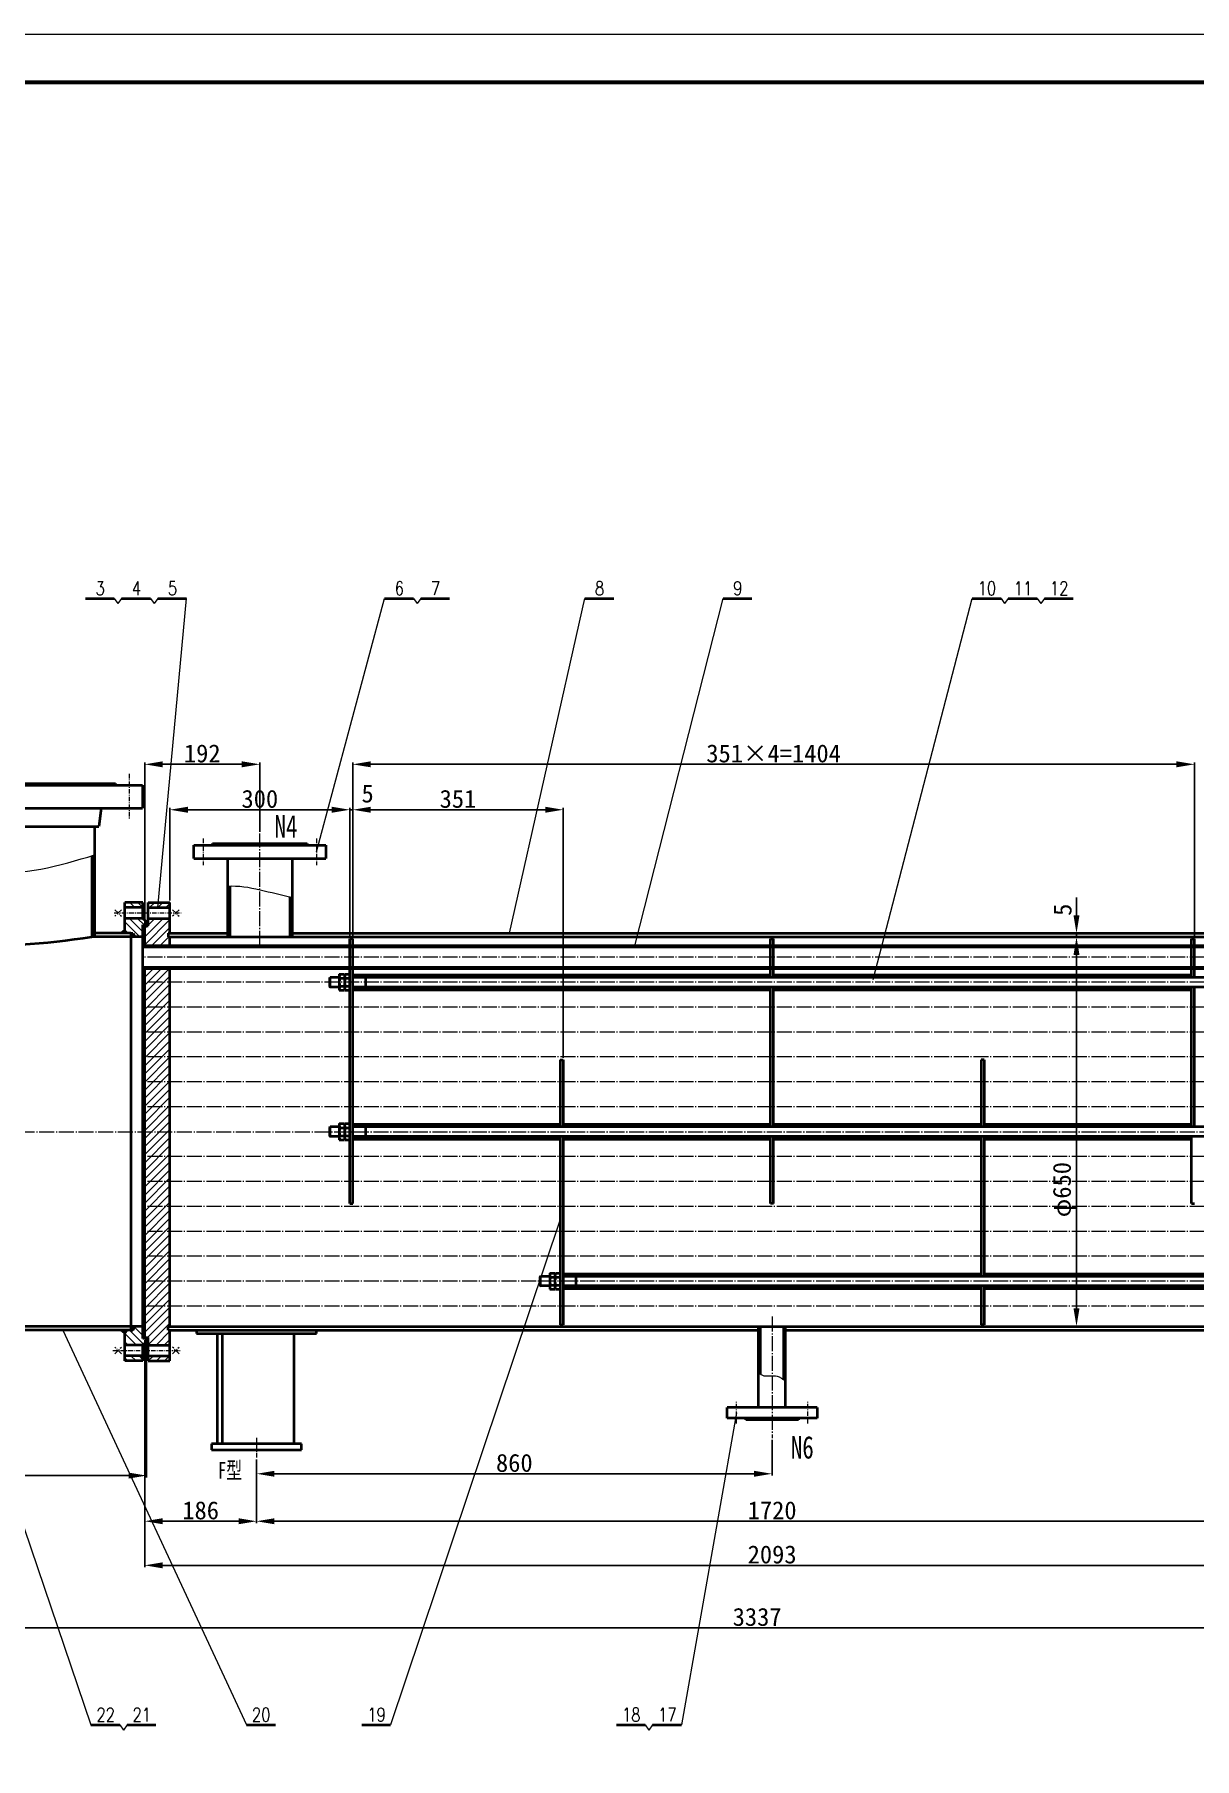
# Model space of a CAD drawing. Extents: x 588 to 8327, y -3799 to 953.
# Drawn here: x 2696 to 4631, y -1923 to 953 of the extents above; entities that cross this region are included whole.
import ezdxf
from ezdxf.enums import TextEntityAlignment as Align

# ---------------------------------------------------------------- set-up
doc = ezdxf.new("R2010")
doc.units = 0
doc.header["$LTSCALE"] = 10
doc.header["$PDMODE"] = 1
doc.linetypes.add('ZXX-L', pattern=[3.28, 2.5, -0.3, 0.18, -0.3])
doc.linetypes.add('ZXX-S', pattern=[1.27, 0.75, -0.2, 0.12, -0.2])
doc.layers.get('Defpoints').update_dxf_attribs({"linetype": 'CONTINUOUS'})
for name, color, linetype, lineweight in [('A 粗实线', 1, 'CONTINUOUS', 40), ('B 细实线', 7, 'CONTINUOUS', 18), ('C 文 字', 2, 'CONTINUOUS', 20), ('D 短中心线', 3, 'ZXX-S', 18), ('E 长中心线', 3, 'ZXX-L', 18), ('J 标注尺寸', 2, 'CONTINUOUS', 18)]:
    doc.layers.add(name, color=color, linetype=linetype, lineweight=lineweight)
doc.styles.add('HZTXT', font='SIMFANG.TTF', dxfattribs={"width": 0.75})
doc.styles.add('ROMANC', font='romanc', dxfattribs={"width": 0.7, "height": 6})
doc.styles.get("Standard").update_dxf_attribs({"font": 'SIMFANG.TTF'})
doc.styles.add('标题中文', font='SIMFANG.TTF', dxfattribs={"width": 0.7})
doc.dimstyles.new('通用标注4.0', dxfattribs={"dimtxt": 30, "dimasz": 30, "dimexe": 3, "dimexo": 3, "dimgap": 3, "dimtad": 1, "dimdec": 0, "dimzin": 0, "dimdsep": 46, "dimtxsty": 'Standard', "dimcen": 3, "dimadec": 0, "dimazin": 0, "dimtfac": 0.375, "dimtdec": 0, "dimtmove": 2, "dimatfit": 3, "dimfxl": 0, "dimtzin": 0, "dimarcsym": 0})

# ---------------------------------------------------------------- blocks, each defined once
blk = doc.blocks.new('*D91')
at = {"layer": 'Defpoints', "color": 0}
for p in [(4434.3, -552.4), (4450.4, -552.4), (4450.4, -1202.4)]:
    blk.add_point(p, dxfattribs=at)
at = {"layer": 'J 标注尺寸', "color": 0, "lineweight": -2}
for p, q in [((4447.4, -552.4), (4431.3, -552.4)), ((4434.3, -1172.4), (4434.3, -582.4)), ((4447.4, -1202.4), (4431.3, -1202.4))]:
    blk.add_line(p, q, dxfattribs=at)
at = {"layer": 'J 标注尺寸', "color": 0}
for points in [[(4429.3, -582.4), (4439.3, -582.4), (4434.3, -552.4)], [(4429.3, -1172.4), (4439.3, -1172.4), (4434.3, -1202.4)]]:
    blk.add_solid(points, dxfattribs=at)
at = {"layer": 'J 标注尺寸', "color": 0, "insert": (4414, -974.1), "char_height": 30, "attachment_point": 5, "rotation": 90}
blk.add_mtext('φ650', dxfattribs=at)
blk = doc.blocks.new('*D92')
at = {"layer": 'Defpoints', "color": 0}
for p in [(4434.3, -546.4), (4451.1, -546.4), (4451.1, -552.4)]:
    blk.add_point(p, dxfattribs=at)
at = {"layer": 'J 标注尺寸', "color": 0, "lineweight": -2}
for p, q in [((4434.3, -516.4), (4434.3, -486.4)), ((4448.1, -546.4), (4431.3, -546.4)), ((4434.3, -552.4), (4434.3, -546.4)), ((4448.1, -552.4), (4431.3, -552.4)), ((4434.3, -582.4), (4434.3, -612.4))]:
    blk.add_line(p, q, dxfattribs=at)
at = {"layer": 'J 标注尺寸', "color": 0}
for points in [[(4429.3, -516.4), (4439.3, -516.4), (4434.3, -546.4)], [(4429.3, -582.4), (4439.3, -582.4), (4434.3, -552.4)]]:
    blk.add_solid(points, dxfattribs=at)
at = {"layer": 'J 标注尺寸', "color": 0, "insert": (4411.2, -507.1), "char_height": 30, "attachment_point": 5, "rotation": 90}
blk.add_mtext('5', dxfattribs=at)
blk = doc.blocks.new('*D93')
at = {"layer": 'Defpoints', "color": 0}
for p in [(2880.1, -1222.4), (3066.6, -1421.6), (3066.6, -1527.4)]:
    blk.add_point(p, dxfattribs=at)
at = {"layer": 'J 标注尺寸', "color": 0, "lineweight": -2}
for p, q in [((2880.1, -1225.4), (2880.1, -1530.4)), ((3066.6, -1424.6), (3066.6, -1530.4)), ((2910.1, -1527.4), (3036.6, -1527.4))]:
    blk.add_line(p, q, dxfattribs=at)
at = {"layer": 'J 标注尺寸', "color": 0}
for points in [[(2910.1, -1522.4), (2910.1, -1532.4), (2880.1, -1527.4)], [(3036.6, -1522.4), (3036.6, -1532.4), (3066.6, -1527.4)]]:
    blk.add_solid(points, dxfattribs=at)
at = {"layer": 'J 标注尺寸', "color": 0, "insert": (2973.4, -1509.4), "char_height": 30, "attachment_point": 5}
blk.add_mtext('186', dxfattribs=at)
blk = doc.blocks.new('*D94')
at = {"layer": 'Defpoints', "color": 0}
for p in [(3066.6, -1421.6), (4786.6, -1421.6), (4786.6, -1527.4)]:
    blk.add_point(p, dxfattribs=at)
at = {"layer": 'J 标注尺寸', "color": 0, "lineweight": -2}
for p, q in [((3066.6, -1424.6), (3066.6, -1530.4)), ((4786.6, -1424.6), (4786.6, -1530.4)), ((3096.6, -1527.4), (4756.6, -1527.4))]:
    blk.add_line(p, q, dxfattribs=at)
at = {"layer": 'J 标注尺寸', "color": 0}
for points in [[(3096.6, -1522.4), (3096.6, -1532.4), (3066.6, -1527.4)], [(4756.6, -1522.4), (4756.6, -1532.4), (4786.6, -1527.4)]]:
    blk.add_solid(points, dxfattribs=at)
at = {"layer": 'J 标注尺寸', "color": 0, "insert": (3926.6, -1509.4), "char_height": 30, "attachment_point": 5}
blk.add_mtext('1720', dxfattribs=at)
blk = doc.blocks.new('*D95')
at = {"layer": 'Defpoints', "color": 0}
for p in [(3926.6, -1388.8), (3066.6, -1421.6), (3926.6, -1448.2)]:
    blk.add_point(p, dxfattribs=at)
at = {"layer": 'J 标注尺寸', "color": 0, "lineweight": -2}
for p, q in [((3926.6, -1391.8), (3926.6, -1451.2)), ((3066.6, -1424.6), (3066.6, -1451.2)), ((3096.6, -1448.2), (3896.6, -1448.2))]:
    blk.add_line(p, q, dxfattribs=at)
at = {"layer": 'J 标注尺寸', "color": 0}
for points in [[(3096.6, -1443.2), (3096.6, -1453.2), (3066.6, -1448.2)], [(3896.6, -1443.2), (3896.6, -1453.2), (3926.6, -1448.2)]]:
    blk.add_solid(points, dxfattribs=at)
at = {"layer": 'J 标注尺寸', "color": 0, "insert": (3496.6, -1430.2), "char_height": 30, "attachment_point": 5}
blk.add_mtext('860', dxfattribs=at)
blk = doc.blocks.new('*D96')
at = {"layer": 'Defpoints', "color": 0}
for p in [(2880.1, -1222.4), (4973.1, -1222.4), (4973.1, -1601)]:
    blk.add_point(p, dxfattribs=at)
at = {"layer": 'J 标注尺寸', "color": 0, "lineweight": -2}
for p, q in [((2880.1, -1225.4), (2880.1, -1604)), ((4973.1, -1225.4), (4973.1, -1604)), ((2910.1, -1601), (4943.1, -1601))]:
    blk.add_line(p, q, dxfattribs=at)
at = {"layer": 'J 标注尺寸', "color": 0}
for points in [[(2910.1, -1596), (2910.1, -1606), (2880.1, -1601)], [(4943.1, -1596), (4943.1, -1606), (4973.1, -1601)]]:
    blk.add_solid(points, dxfattribs=at)
at = {"layer": 'J 标注尺寸', "color": 0, "insert": (3926.6, -1583), "char_height": 30, "attachment_point": 5}
blk.add_mtext('2093', dxfattribs=at)
blk = doc.blocks.new('*D98')
at = {"layer": 'Defpoints', "color": 0}
for p in [(3072.1, -264.4), (3072.1, -380), (2880.1, -532.4)]:
    blk.add_point(p, dxfattribs=at)
at = {"layer": 'J 标注尺寸', "color": 0, "lineweight": -2}
for p, q in [((2880.1, -529.4), (2880.1, -261.4)), ((2910.1, -264.4), (3042.1, -264.4)), ((3072.1, -377), (3072.1, -261.4))]:
    blk.add_line(p, q, dxfattribs=at)
at = {"layer": 'J 标注尺寸', "color": 0}
for points in [[(2910.1, -259.4), (2910.1, -269.4), (2880.1, -264.4)], [(3042.1, -259.4), (3042.1, -269.4), (3072.1, -264.4)]]:
    blk.add_solid(points, dxfattribs=at)
at = {"layer": 'J 标注尺寸', "color": 0, "insert": (2976.1, -246.4), "char_height": 30, "attachment_point": 5}
blk.add_mtext('192', dxfattribs=at)
blk = doc.blocks.new('*D99')
at = {"layer": 'Defpoints', "color": 0}
for p in [(3222.1, -340.2), (2922.1, -494.9), (3222.1, -555.4)]:
    blk.add_point(p, dxfattribs=at)
at = {"layer": 'J 标注尺寸', "color": 0, "lineweight": -2}
for p, q in [((2922.1, -491.9), (2922.1, -337.2)), ((2952.1, -340.2), (3192.1, -340.2)), ((3222.1, -552.4), (3222.1, -337.2))]:
    blk.add_line(p, q, dxfattribs=at)
at = {"layer": 'J 标注尺寸', "color": 0}
for points in [[(2952.1, -335.2), (2952.1, -345.2), (2922.1, -340.2)], [(3192.1, -335.2), (3192.1, -345.2), (3222.1, -340.2)]]:
    blk.add_solid(points, dxfattribs=at)
at = {"layer": 'J 标注尺寸', "color": 0, "insert": (3072.1, -322.2), "char_height": 30, "attachment_point": 5}
blk.add_mtext('300', dxfattribs=at)
blk = doc.blocks.new('*D100')
at = {"layer": 'Defpoints', "color": 0}
for p in [(3227.1, -340.2), (3222.1, -555.4), (3227.1, -555.4)]:
    blk.add_point(p, dxfattribs=at)
at = {"layer": 'J 标注尺寸', "color": 0, "lineweight": -2}
for p, q in [((3192.1, -340.2), (3162.1, -340.2)), ((3222.1, -552.4), (3222.1, -337.2)), ((3222.1, -340.2), (3227.1, -340.2)), ((3227.1, -552.4), (3227.1, -337.2)), ((3257.1, -340.2), (3287.1, -340.2))]:
    blk.add_line(p, q, dxfattribs=at)
at = {"layer": 'J 标注尺寸', "color": 0}
for points in [[(3192.1, -335.2), (3192.1, -345.2), (3222.1, -340.2)], [(3257.1, -335.2), (3257.1, -345.2), (3227.1, -340.2)]]:
    blk.add_solid(points, dxfattribs=at)
at = {"layer": 'J 标注尺寸', "color": 0, "insert": (3251.9, -313.3), "char_height": 30, "attachment_point": 5}
blk.add_mtext('5', dxfattribs=at)
blk = doc.blocks.new('*D101')
at = {"layer": 'Defpoints', "color": 0}
for p in [(3578.1, -340.2), (3227.1, -555.4), (3578.1, -757.4)]:
    blk.add_point(p, dxfattribs=at)
at = {"layer": 'J 标注尺寸', "color": 0, "lineweight": -2}
for p, q in [((3227.1, -552.4), (3227.1, -337.2)), ((3257.1, -340.2), (3548.1, -340.2)), ((3578.1, -754.4), (3578.1, -337.2))]:
    blk.add_line(p, q, dxfattribs=at)
at = {"layer": 'J 标注尺寸', "color": 0}
for points in [[(3257.1, -335.2), (3257.1, -345.2), (3227.1, -340.2)], [(3548.1, -335.2), (3548.1, -345.2), (3578.1, -340.2)]]:
    blk.add_solid(points, dxfattribs=at)
at = {"layer": 'J 标注尺寸', "color": 0, "insert": (3402.6, -322.2), "char_height": 30, "attachment_point": 5}
blk.add_mtext('351', dxfattribs=at)
blk = doc.blocks.new('*D102')
at = {"layer": 'Defpoints', "color": 0}
for p in [(4631.1, -264.4), (3227.1, -555.4), (4631.1, -555.4)]:
    blk.add_point(p, dxfattribs=at)
at = {"layer": 'J 标注尺寸', "color": 0, "lineweight": -2}
for p, q in [((3227.1, -552.4), (3227.1, -261.4)), ((3257.1, -264.4), (4601.1, -264.4)), ((4631.1, -552.4), (4631.1, -261.4))]:
    blk.add_line(p, q, dxfattribs=at)
at = {"layer": 'J 标注尺寸', "color": 0}
for points in [[(3257.1, -259.4), (3257.1, -269.4), (3227.1, -264.4)], [(4601.1, -259.4), (4601.1, -269.4), (4631.1, -264.4)]]:
    blk.add_solid(points, dxfattribs=at)
at = {"layer": 'J 标注尺寸', "color": 0, "insert": (3929.1, -246.4), "char_height": 30, "attachment_point": 5}
blk.add_mtext('351×4=1404', dxfattribs=at)
blk = doc.blocks.new('*D104')
at = {"layer": 'Defpoints', "color": 0}
for p in [(2233.1, -1227.4), (2883.1, -1227.4), (2233.1, -1451.2)]:
    blk.add_point(p, dxfattribs=at)
at = {"layer": 'J 标注尺寸', "color": 0, "lineweight": -2}
for p, q in [((2233.1, -1230.4), (2233.1, -1454.2)), ((2883.1, -1230.4), (2883.1, -1454.2)), ((2853.1, -1451.2), (2263.1, -1451.2))]:
    blk.add_line(p, q, dxfattribs=at)
at = {"layer": 'J 标注尺寸', "color": 0}
for points in [[(2263.1, -1446.2), (2263.1, -1456.2), (2233.1, -1451.2)], [(2853.1, -1446.2), (2853.1, -1456.2), (2883.1, -1451.2)]]:
    blk.add_solid(points, dxfattribs=at)
at = {"layer": 'J 标注尺寸', "color": 0, "insert": (2558.1, -1433.2), "char_height": 30, "attachment_point": 5}
blk.add_mtext('650', dxfattribs=at)
blk = doc.blocks.new('*D105')
at = {"layer": 'Defpoints', "color": 0}
for p in [(2233.1, -1227.4), (5570.1, -1227.4), (5570.1, -1705.2)]:
    blk.add_point(p, dxfattribs=at)
at = {"layer": 'J 标注尺寸', "color": 0, "lineweight": -2}
for p, q in [((2233.1, -1230.4), (2233.1, -1708.2)), ((5570.1, -1230.4), (5570.1, -1708.2)), ((2263.1, -1705.2), (5540.1, -1705.2))]:
    blk.add_line(p, q, dxfattribs=at)
at = {"layer": 'J 标注尺寸', "color": 0}
for points in [[(2263.1, -1700.2), (2263.1, -1710.2), (2233.1, -1705.2)], [(5540.1, -1700.2), (5540.1, -1710.2), (5570.1, -1705.2)]]:
    blk.add_solid(points, dxfattribs=at)
at = {"layer": 'J 标注尺寸', "color": 0, "insert": (3901.6, -1687.2), "char_height": 30, "attachment_point": 5}
blk.add_mtext('3337', dxfattribs=at)

msp = doc.modelspace()

# ---------------------------------------------------------------- hatches: boundary and pattern name
at = {"layer": 'A 粗实线'}
h = msp.add_hatch(color=256, dxfattribs=at)
h.paths.add_polyline_path([(2847.1, -541.2), (2841.1, -546.4), (2847.1, -546.4)])
h.paths.add_polyline_path([(2847.1, -541.2), (2847.1, -546.4), (2850.1, -546.4)])
for points in [[(2860.1, -546.4), (2857.1, -546.4), (2857.1, -552.4), (2863.6, -552.4)], [(2860.1, -1208.4), (2857.1, -1208.4), (2857.1, -1202.4), (2863.6, -1202.4)]]:
    msp.add_hatch(color=256, dxfattribs=at).paths.add_polyline_path(points)
h = msp.add_hatch(color=256, dxfattribs=at)
h.paths.add_polyline_path([(2847.1, -1213.6), (2841.1, -1208.4), (2847.1, -1208.4)])
h.paths.add_polyline_path([(2847.1, -1213.6), (2847.1, -1208.4), (2850.1, -1208.4)])
at = {"layer": 'B 细实线'}
h = msp.add_hatch(dxfattribs=at)
h.set_pattern_fill('ANSI31', color=256, scale=3, angle=90, style=0)
h.set_pattern_definition([(135, (0, 151.002), (-6.735192, -6.735192), [])])
h.paths.add_polyline_path([(2877.1, -494.9), (2847.1, -494.9), (2847.1, -503.4), (2877.1, -503.4)])
h.paths.add_polyline_path([(2883.1, -527.4), (2877.1, -521.4), (2847.1, -521.4), (2847.1, -541.2), (2850.1, -546.4), (2857.1, -546.4), (2860.1, -546.4), (2863.6, -552.4), (2877.1, -552.4), (2877.1, -532.4), (2883.1, -532.4)])
h.paths.add_polyline_path([(2883.1, -1222.4), (2877.1, -1222.4), (2877.1, -1202.4), (2863.6, -1202.4), (2860.1, -1208.4), (2857.1, -1208.4), (2850.1, -1208.4), (2847.1, -1213.6), (2847.1, -1233.4), (2877.1, -1233.4), (2883.1, -1227.4)])
h.paths.add_polyline_path([(2877.1, -1251.4), (2847.1, -1251.4), (2847.1, -1259.9), (2877.1, -1259.9)])
h = msp.add_hatch(dxfattribs=at)
h.set_pattern_fill('ANSI31', color=256, scale=3, style=0)
h.set_pattern_definition([(45, (0, 151.002), (-6.735192, 6.735192), [])])
h.paths.add_polyline_path([(2922.1, -494.9), (2886.1, -494.9), (2886.1, -503.4), (2922.1, -503.4)])
h.paths.add_polyline_path([(2922.1, -521.4), (2886.1, -521.4), (2886.1, -533.9), (2880.1, -533.9), (2880.1, -567.4), (2922.1, -567.4), (2922.1, -552.4), (2919.1, -552.4), (2919.1, -546.4), (2922.1, -546.4)])
h.paths.add_polyline_path([(2922.1, -605.4), (2880.1, -605.4), (2880.1, -628), (2922.1, -628)])
h.paths.add_polyline_path([(2922.1, -628), (2880.1, -628), (2880.1, -669.5), (2922.1, -669.5)])
h.paths.add_polyline_path([(2922.1, -669.5), (2880.1, -669.5), (2880.1, -711.1), (2922.1, -711.1)])
h.paths.add_polyline_path([(2922.1, -711.1), (2880.1, -711.1), (2880.1, -752.7), (2922.1, -752.7)])
h.paths.add_polyline_path([(2922.1, -752.7), (2880.1, -752.7), (2880.1, -794.3), (2922.1, -794.3)])
h.paths.add_polyline_path([(2922.1, -794.3), (2880.1, -794.3), (2880.1, -835.8), (2922.1, -835.8)])
h.paths.add_polyline_path([(2922.1, -835.8), (2880.1, -835.8), (2880.1, -877.4), (2922.1, -877.4)])
h.paths.add_polyline_path([(2922.1, -877.4), (2880.1, -877.4), (2880.1, -919), (2922.1, -919)])
h.paths.add_polyline_path([(2922.1, -919), (2880.1, -919), (2880.1, -960.5), (2922.1, -960.5)])
h.paths.add_polyline_path([(2922.1, -960.5), (2880.1, -960.5), (2880.1, -1002.1), (2922.1, -1002.1)])
h.paths.add_polyline_path([(2922.1, -1002.1), (2880.1, -1002.1), (2880.1, -1043.7), (2922.1, -1043.7)])
h.paths.add_polyline_path([(2922.1, -1043.7), (2880.1, -1043.7), (2880.1, -1085.2), (2922.1, -1085.2)])
h.paths.add_polyline_path([(2922.1, -1085.2), (2880.1, -1085.2), (2880.1, -1126.8), (2922.1, -1126.8)])
h.paths.add_polyline_path([(2922.1, -1126.8), (2880.1, -1126.8), (2880.1, -1168.4), (2922.1, -1168.4)])
h.paths.add_polyline_path([(2922.1, -1168.4), (2880.1, -1168.4), (2880.1, -1220.9), (2886.1, -1220.9), (2886.1, -1233.4), (2922.1, -1233.4), (2922.1, -1208.4), (2919.1, -1208.4), (2919.1, -1202.4), (2922.1, -1202.4)])
h.paths.add_polyline_path([(2922.1, -1251.4), (2886.1, -1251.4), (2886.1, -1259.9), (2922.1, -1259.9)])
h = msp.add_hatch(dxfattribs=at)
h.set_pattern_fill('ANSI37', color=256, scale=0.5, style=0)
h.set_pattern_definition([(315, (-7712.2128, 10.1368), (-1.12253202, -1.12253202), []), (225, (-7712.2128, 10.1368), (-1.12253202, 1.12253202), [])])
h.paths.add_polyline_path([(2880.1, -552.4), (2877.1, -552.4), (2877.1, -532.4), (2880.1, -532.4)])
h = msp.add_hatch(color=256, dxfattribs=at)
h.paths.add_polyline_path([(3924.1, -615.5), (3227.1, -615.5), (3227.1, -617.5), (3924.1, -617.5)])
h.paths.add_polyline_path([(3924.1, -638.5), (3227.1, -638.5), (3227.1, -640.5), (3924.1, -640.5)])
h = msp.add_hatch(color=256, dxfattribs=at)
h.paths.add_polyline_path([(4626.1, -615.5), (3929.1, -615.5), (3929.1, -617.5), (4626.1, -617.5)])
h.paths.add_polyline_path([(4626.1, -638.5), (3929.1, -638.5), (3929.1, -640.5), (4626.1, -640.5)])
h = msp.add_hatch(color=256, dxfattribs=at)
h.paths.add_polyline_path([(3573.1, -864.9), (3227.1, -864.9), (3227.1, -866.9), (3573.1, -866.9)])
h.paths.add_polyline_path([(3573.1, -887.9), (3227.1, -887.9), (3227.1, -889.9), (3573.1, -889.9)])
h = msp.add_hatch(color=256, dxfattribs=at)
h.paths.add_polyline_path([(3924.1, -864.9), (3578.1, -864.9), (3578.1, -866.9), (3924.1, -866.9)])
h.paths.add_polyline_path([(3924.1, -887.9), (3578.1, -887.9), (3578.1, -889.9), (3924.1, -889.9)])
h = msp.add_hatch(color=256, dxfattribs=at)
h.paths.add_polyline_path([(4275.1, -864.9), (3929.1, -864.9), (3929.1, -866.9), (4275.1, -866.9)])
h.paths.add_polyline_path([(4275.1, -887.9), (3929.1, -887.9), (3929.1, -889.9), (4275.1, -889.9)])
h = msp.add_hatch(color=256, dxfattribs=at)
h.paths.add_polyline_path([(4626.1, -864.9), (4280.1, -864.9), (4280.1, -866.9), (4626.1, -866.9)])
h.paths.add_polyline_path([(4626.1, -887.9), (4280.1, -887.9), (4280.1, -889.9), (4626.1, -889.9)])
h = msp.add_hatch(color=256, dxfattribs=at)
h.paths.add_polyline_path([(4275.1, -1114.3), (3578.1, -1114.3), (3578.1, -1116.3), (4275.1, -1116.3)])
h.paths.add_polyline_path([(4275.1, -1137.3), (3578.1, -1137.3), (3578.1, -1139.3), (4275.1, -1139.3)])
h = msp.add_hatch(color=256, dxfattribs=at)
h.paths.add_polyline_path([(4931.1, -1114.3), (4280.1, -1114.3), (4280.1, -1116.3), (4931.1, -1116.3)])
h.paths.add_polyline_path([(4931.1, -1137.3), (4280.1, -1137.3), (4280.1, -1139.3), (4931.1, -1139.3)])
h = msp.add_hatch(dxfattribs=at)
h.set_pattern_fill('ANSI37', color=256, scale=0.5, style=0)
h.set_pattern_definition([(45, (-7712.2128, -1764.9275), (-1.12253202, 1.12253202), []), (135, (-7712.2128, -1764.9275), (-1.12253202, -1.12253202), [])])
h.paths.add_polyline_path([(2880.1, -1202.4), (2877.1, -1202.4), (2877.1, -1222.4), (2880.1, -1222.4)])

# ---------------------------------------------------------------- linework, layer by layer
at = {"layer": 'A 粗实线'}
for p, q in [((2781.3, 12.5), (2829.4, 12.5)), ((2841.6, 12.5), (2889.7, 12.5)), ((2901.9, 12.5), (2950, 12.5)), ((3280.3, 12.5), (3328.4, 12.5)), ((3340.6, 12.5), (3388.7, 12.5)), ((3614.2, 12.5), (3662.4, 12.5)), ((3844.7, 12.5), (3892.8, 12.5)), ((4260.2, 12.5), (4308.4, 12.5)), ((4320.5, 12.5), (4368.7, 12.5)), ((4380.8, 12.5), (4429, 12.5)), ((2236.6, -299.4), (2876.6, -299.4)), ((2281.6, -296.4), (2831.6, -296.4)), ((2831.6, -296.4), (2831.6, -299.4)), ((2876.6, -299.4), (2876.6, -337.4)), ((2236.6, -337.4), (2876.6, -337.4)), ((2807.6, -337.4), (2803.6, -368.4)), ((2309.6, -368.4), (2803.6, -368.4)), ((2796.6, -368.4), (2796.6, -552.4)), ((2962.1, -421.4), (2962.1, -399.4)), ((2962.1, -399.4), (3182.1, -399.4)), ((2993.1, -399.4), (2993.1, -396.4)), ((2993.1, -396.4), (3151.1, -396.4)), ((3151.1, -396.4), (3151.1, -399.4)), ((3182.1, -399.4), (3182.1, -421.4)), ((2792.1, -417), (2792.1, -552.4)), ((2962.1, -421.4), (3182.1, -421.4)), ((3018.1, -421.4), (3018.1, -552.4)), ((3126.1, -421.4), (3126.1, -552.4)), ((3022.1, -467.3), (3022.1, -552.4)), ((3122.1, -485.3), (3122.1, -552.4)), ((2877.1, -494.9), (2847.1, -494.9)), ((2847.1, -546.4), (2847.1, -494.9)), ((2877.1, -503.4), (2847.1, -503.4)), ((2877.1, -521.4), (2877.1, -494.9)), ((2886.1, -494.9), (2922.1, -494.9)), ((2886.1, -533.9), (2886.1, -494.9)), ((2886.1, -503.4), (2922.1, -503.4)), ((2922.1, -546.4), (2922.1, -494.9)), ((2857.1, -546.4), (2796.6, -546.4)), ((2847.1, -541.2), (2841.1, -546.4)), ((2877.1, -521.4), (2847.1, -521.4)), ((2850.1, -546.4), (2847.1, -541.2)), ((2857.1, -546.4), (2857.1, -1208.4)), ((2857.1, -546.4), (2860.1, -546.4)), ((2860.1, -546.4), (2863.6, -552.4)), ((2883.1, -527.4), (2877.1, -521.4)), ((2883.1, -532.4), (2877.1, -532.4)), ((2877.1, -1222.4), (2877.1, -532.4)), ((2880.1, -567.4), (2880.1, -532.4)), ((2880.1, -533.9), (2886.1, -533.9)), ((2880.1, -567.4), (2880.1, -533.9)), ((2883.1, -533.9), (2883.1, -527.4)), ((2886.1, -521.4), (2922.1, -521.4)), ((2919.1, -546.4), (3018.1, -546.4)), ((2919.1, -546.4), (2919.1, -552.4)), ((3126.1, -546.4), (4727.1, -546.4)), ((2877.1, -552.4), (2792.1, -552.4)), ((2877.1, -552.4), (2880.1, -552.4)), ((4976.1, -567.4), (2877.1, -567.4)), ((4976.1, -569.4), (2877.1, -569.4)), ((2919.1, -552.4), (4934.1, -552.4)), ((2922.1, -567.4), (2922.1, -552.4)), ((3222.1, -997.4), (3222.1, -555.4)), ((3227.1, -555.4), (3222.1, -555.4)), ((3227.1, -997.4), (3227.1, -555.4)), ((3924.1, -555.4), (3929.1, -555.4)), ((3924.1, -620), (3924.1, -555.4)), ((3929.1, -620), (3929.1, -555.4)), ((4626.1, -555.4), (4631.1, -555.4)), ((4626.1, -620), (4626.1, -555.4)), ((4631.1, -620), (4631.1, -555.4)), ((4976.1, -603.4), (2877.1, -603.4)), ((4976.1, -605.4), (2877.1, -605.4)), ((2880.1, -1220.9), (2880.1, -605.4)), ((2880.1, -1222.4), (2880.1, -605.4)), ((2922.1, -1202.4), (2922.1, -605.4)), ((3188.2, -621), (3189.2, -620)), ((3188.2, -621), (3188.2, -635)), ((3189.2, -636), (3189.2, -620)), ((3204.7, -620), (3189.2, -620)), ((3204.7, -614.6), (3204.7, -641.4)), ((3204.7, -614.6), (3213.4, -614.6)), ((3205.7, -621.3), (3213.4, -621.3)), ((3213.4, -614.6), (3213.4, -641.4)), ((3214.4, -614.6), (3222.1, -614.6)), ((3214.4, -621.3), (3222.1, -621.3)), ((3227.1, -615.5), (3924.1, -615.5)), ((3227.1, -617.5), (3924.1, -617.5)), ((4945.1, -620), (3227.1, -620)), ((3248.2, -620), (3248.2, -636)), ((3929.1, -615.5), (4626.1, -615.5)), ((3929.1, -617.5), (4626.1, -617.5)), ((3188.2, -635), (3189.2, -636)), ((3204.7, -636), (3189.2, -636)), ((3204.7, -641.4), (3213.4, -641.4)), ((3205.7, -634.7), (3213.4, -634.7)), ((3214.4, -634.7), (3222.1, -634.7)), ((3214.4, -641.4), (3222.1, -641.4)), ((4945.1, -636), (3227.1, -636)), ((3227.1, -638.5), (3924.1, -638.5)), ((3227.1, -640.5), (3924.1, -640.5)), ((3924.1, -869.4), (3924.1, -636)), ((3929.1, -869.4), (3929.1, -636)), ((3929.1, -638.5), (4626.1, -638.5)), ((3929.1, -640.5), (4626.1, -640.5)), ((4626.1, -869.4), (4626.1, -636)), ((4631.1, -869.4), (4631.1, -636)), ((3573.1, -757.4), (3573.1, -869.4)), ((3573.1, -757.4), (3578.1, -757.4)), ((3578.1, -757.4), (3578.1, -869.4)), ((4275.1, -757.4), (4275.1, -869.4)), ((4280.1, -757.4), (4275.1, -757.4)), ((4280.1, -757.4), (4280.1, -869.4)), ((3188.2, -870.4), (3189.2, -869.4)), ((3188.2, -870.4), (3188.2, -884.4)), ((3188.2, -884.4), (3189.2, -885.4)), ((3204.7, -869.4), (3189.2, -869.4)), ((3189.2, -885.4), (3189.2, -869.4)), ((3204.7, -885.4), (3189.2, -885.4)), ((3204.7, -864), (3204.7, -890.8)), ((3204.7, -864), (3213.4, -864)), ((3204.7, -890.8), (3213.4, -890.8)), ((3205.7, -870.7), (3213.4, -870.7)), ((3205.7, -884.1), (3213.4, -884.1)), ((3213.4, -864), (3213.4, -890.8)), ((3214.4, -864), (3222.1, -864)), ((3214.4, -870.7), (3222.1, -870.7)), ((3214.4, -884.1), (3222.1, -884.1)), ((3214.4, -890.8), (3222.1, -890.8)), ((3227.1, -864.9), (3573.1, -864.9)), ((3227.1, -866.9), (3573.1, -866.9)), ((4945.1, -869.4), (3227.1, -869.4)), ((4945.1, -885.4), (3227.1, -885.4)), ((3227.1, -887.9), (3573.1, -887.9)), ((3227.1, -889.9), (3573.1, -889.9)), ((3248.2, -869.4), (3248.2, -885.4)), ((3573.1, -885.4), (3573.1, -1199.4)), ((3578.1, -864.9), (3924.1, -864.9)), ((3578.1, -866.9), (3924.1, -866.9)), ((3578.1, -885.4), (3578.1, -1199.4)), ((3578.1, -887.9), (3924.1, -887.9)), ((3578.1, -889.9), (3924.1, -889.9)), ((3924.1, -997.4), (3924.1, -885.4)), ((3929.1, -864.9), (4275.1, -864.9)), ((3929.1, -866.9), (4275.1, -866.9)), ((3929.1, -997.4), (3929.1, -885.4)), ((3929.1, -887.9), (4275.1, -887.9)), ((3929.1, -889.9), (4275.1, -889.9)), ((4275.1, -885.4), (4275.1, -1118.8)), ((4280.1, -864.9), (4626.1, -864.9)), ((4280.1, -866.9), (4626.1, -866.9)), ((4280.1, -885.4), (4280.1, -1118.8)), ((4280.1, -887.9), (4626.1, -887.9)), ((4280.1, -889.9), (4626.1, -889.9)), ((4626.1, -997.4), (4626.1, -885.4)), ((3222.1, -997.4), (3227.1, -997.4)), ((3929.1, -997.4), (3924.1, -997.4)), ((4626.1, -997.4), (4631.1, -997.4)), ((3539.2, -1119.8), (3540.2, -1118.8)), ((3539.2, -1119.8), (3539.2, -1133.8)), ((3540.2, -1134.8), (3540.2, -1118.8)), ((3555.7, -1118.8), (3540.2, -1118.8)), ((3555.7, -1113.4), (3555.7, -1140.2)), ((3555.7, -1113.4), (3564.4, -1113.4)), ((3556.7, -1120.1), (3564.4, -1120.1)), ((3564.4, -1113.4), (3564.4, -1140.2)), ((3565.4, -1113.4), (3573.1, -1113.4)), ((3565.4, -1120.1), (3573.1, -1120.1)), ((3578.1, -1114.3), (4275.1, -1114.3)), ((3578.1, -1116.3), (4275.1, -1116.3)), ((4945.1, -1118.8), (3578.1, -1118.8)), ((3599.2, -1118.8), (3599.2, -1134.8)), ((4280.1, -1114.3), (4931.1, -1114.3)), ((4280.1, -1116.3), (4931.1, -1116.3)), ((3539.2, -1133.8), (3540.2, -1134.8)), ((3555.7, -1134.8), (3540.2, -1134.8)), ((3555.7, -1140.2), (3564.4, -1140.2)), ((3556.7, -1133.5), (3564.4, -1133.5)), ((3565.4, -1133.5), (3573.1, -1133.5)), ((3565.4, -1140.2), (3573.1, -1140.2)), ((4945.1, -1134.8), (3578.1, -1134.8)), ((3578.1, -1137.3), (4275.1, -1137.3)), ((3578.1, -1139.3), (4275.1, -1139.3)), ((4275.1, -1134.8), (4275.1, -1199.4)), ((4280.1, -1134.8), (4280.1, -1199.4)), ((4280.1, -1137.3), (4931.1, -1137.3)), ((4280.1, -1139.3), (4931.1, -1139.3)), ((2877.1, -1202.4), (2239.1, -1202.4)), ((2860.1, -1208.4), (2863.6, -1202.4)), ((2877.1, -1202.4), (2880.1, -1202.4)), ((2919.1, -1202.4), (4934.1, -1202.4)), ((2919.1, -1208.4), (2919.1, -1202.4)), ((3573.1, -1199.4), (3578.1, -1199.4)), ((3904.1, -1337.4), (3904.1, -1202.4)), ((3907.1, -1281.8), (3907.1, -1202.4)), ((3946.1, -1291.6), (3946.1, -1202.4)), ((3949.1, -1337.4), (3949.1, -1202.4)), ((4280.1, -1199.4), (4275.1, -1199.4)), ((2857.1, -1208.4), (2594.6, -1208.4)), ((2847.1, -1213.6), (2841.1, -1208.4)), ((2847.1, -1259.9), (2847.1, -1208.4)), ((2850.1, -1208.4), (2847.1, -1213.6)), ((2877.1, -1233.4), (2847.1, -1233.4)), ((2857.1, -1208.4), (2860.1, -1208.4)), ((2883.1, -1222.4), (2877.1, -1222.4)), ((2883.1, -1227.4), (2877.1, -1233.4)), ((2877.1, -1259.9), (2877.1, -1233.4)), ((2880.1, -1220.9), (2886.1, -1220.9)), ((2883.1, -1227.4), (2883.1, -1220.9)), ((2886.1, -1259.9), (2886.1, -1220.9)), ((2886.1, -1233.4), (2922.1, -1233.4)), ((2919.1, -1208.4), (3904.1, -1208.4)), ((2922.1, -1259.9), (2922.1, -1208.4)), ((2966.6, -1208.4), (2966.6, -1214.4)), ((2966.6, -1214.4), (3166.6, -1214.4)), ((3001.6, -1398.4), (3001.6, -1214.4)), ((3009.6, -1398.4), (3009.6, -1214.4)), ((3129.6, -1398.4), (3129.6, -1214.4)), ((3166.6, -1214.4), (3166.6, -1208.4)), ((3949.1, -1208.4), (4934.1, -1208.4)), ((2877.1, -1251.4), (2847.1, -1251.4)), ((2877.1, -1259.9), (2847.1, -1259.9)), ((2877.1, -1259.9), (2847.1, -1259.9)), ((2886.1, -1251.4), (2922.1, -1251.4)), ((2886.1, -1259.9), (2922.1, -1259.9)), ((2886.1, -1259.9), (2922.1, -1259.9)), ((3851.6, -1355.4), (3851.6, -1337.4)), ((4001.6, -1337.4), (3851.6, -1337.4)), ((4001.6, -1337.4), (4001.6, -1355.4)), ((4001.6, -1355.4), (3851.6, -1355.4)), ((3882.6, -1358.4), (3882.6, -1355.4)), ((3970.6, -1358.4), (3882.6, -1358.4)), ((3970.6, -1355.4), (3970.6, -1358.4)), ((2991.6, -1398.4), (2991.6, -1408.4)), ((3141.6, -1398.4), (2991.6, -1398.4)), ((2991.6, -1408.4), (3141.6, -1408.4)), ((3141.6, -1408.4), (3141.6, -1398.4)), ((2790.4, -1867.3), (2838.6, -1867.3)), ((2850.7, -1867.3), (2898.9, -1867.3)), ((3049.8, -1867.3), (3098, -1867.3)), ((3242.2, -1867.3), (3290.3, -1867.3)), ((3667, -1867.3), (3715.1, -1867.3)), ((3727.3, -1867.3), (3775.4, -1867.3))]:
    msp.add_line(p, q, dxfattribs=at)
at = {"layer": 'A 粗实线', "color": 5, "lineweight": 60}
msp.add_lwpolyline([(1798.6, -3718.6), (8246.6, -3718.6), (8246.6, 873.4), (1798.6, 873.4)], close=True, dxfattribs=at)
at = {"layer": 'A 粗实线'}
for centre, radius, start, end in [((2556.6, 1048.9), 1618.5, 261.6337, 278.3663), ((3210.8, -617.9), 6.11, 146.7585, 213.2415), ((3227.6, -628), 22.9, 163.0221, 196.9779), ((3219.5, -617.9), 6.11, 146.7585, 213.2415), ((3236.3, -628), 22.9, 163.0221, 196.9779), ((3210.8, -638), 6.11, 146.7585, 213.2415), ((3219.5, -638), 6.11, 146.7585, 213.2415), ((3210.8, -867.3), 6.11, 146.7585, 213.2415), ((3227.6, -877.4), 22.9, 163.0221, 196.9779), ((3210.8, -887.4), 6.11, 146.7585, 213.2415), ((3219.5, -867.3), 6.11, 146.7585, 213.2415), ((3236.3, -877.4), 22.9, 163.0221, 196.9779), ((3219.5, -887.4), 6.11, 146.7585, 213.2415), ((3561.8, -1116.8), 6.11, 146.7585, 213.2415), ((3578.6, -1126.8), 22.9, 163.0221, 196.9779), ((3570.5, -1116.8), 6.11, 146.7585, 213.2415), ((3587.3, -1126.8), 22.9, 163.0221, 196.9779), ((3561.8, -1136.9), 6.11, 146.7585, 213.2415), ((3570.5, -1136.9), 6.11, 146.7585, 213.2415)]:
    msp.add_arc(centre, radius, start, end, dxfattribs=at)
at = {"layer": 'B 细实线'}
for p, q in [((2829.4, 12.5), (2835.5, 4)), ((2841.6, 12.5), (2835.5, 4)), ((2889.7, 12.5), (2895.8, 4)), ((2901.9, 12.5), (2895.8, 4)), ((2901.8, -503.4), (2950, 12.5)), ((3166.6, -410.4), (3280.3, 12.5)), ((3328.4, 12.5), (3334.5, 4)), ((3340.6, 12.5), (3334.5, 4)), ((3488.3, -546.4), (3614.2, 12.5)), ((3697.9, -567.4), (3844.7, 12.5)), ((4095.3, -623.7), (4260.2, 12.5)), ((4308.4, 12.5), (4314.4, 4)), ((4320.5, 12.5), (4314.4, 4)), ((4368.7, 12.5), (4374.7, 4)), ((4380.8, 12.5), (4374.7, 4)), ((3204.7, -621), (3188.2, -621)), ((3248.2, -621), (3227.1, -621)), ((3204.7, -635), (3188.2, -635)), ((3248.2, -635), (3227.1, -635)), ((3204.7, -870.4), (3188.2, -870.4)), ((3204.7, -884.4), (3188.2, -884.4)), ((3248.2, -870.4), (3227.1, -870.4)), ((3248.2, -884.4), (3227.1, -884.4)), ((3573.1, -1024), (3290.3, -1867.3)), ((3555.7, -1119.8), (3539.2, -1119.8)), ((3599.2, -1119.8), (3578.1, -1119.8)), ((3555.7, -1133.8), (3539.2, -1133.8)), ((3599.2, -1133.8), (3578.1, -1133.8)), ((2743.4, -1208.4), (3049.8, -1867.3)), ((3867.1, -1346.4), (3775.4, -1867.3)), ((2617.6, -1358.4), (2790.4, -1867.3)), ((2838.6, -1867.3), (2844.7, -1875.8)), ((2850.7, -1867.3), (2844.7, -1875.8)), ((3715.1, -1867.3), (3721.2, -1875.8)), ((3727.3, -1867.3), (3721.2, -1875.8))]:
    msp.add_line(p, q, dxfattribs=at)
msp.add_lwpolyline([(1598.6, -3798.6), (8326.6, -3798.6), (8326.6, 953.4), (1598.6, 953.4)], close=True, dxfattribs=at)
msp.add_spline([(2316.6, -419.6), (2363.4, -448.5), (2496.5, -423.9), (2617.8, -443.1), (2796.6, -415.7)], degree=3, dxfattribs=at)
for points in [[(3018.1, -467.5), (3054.8, -465.5), (3090.4, -479.8), (3126.1, -486)], [(3904.1, -1278.1), (3914.3, -1294.4), (3929.6, -1273.9), (3949.1, -1294.4)]]:
    msp.add_open_spline(points, degree=3, dxfattribs=at)
at = {"layer": 'B 细实线', "color": 0, "linetype": 'ByBlock'}
for p in [(3573.1, -1551.3), (3574.3, -1547.1), (3574.3, -1548.5), (3574.5, -1551.3), (3577.6, -1549.2)]:
    msp.add_point(p, dxfattribs=at)
at = {"layer": 'D 短中心线'}
for p, q in [((2854.1, -280.4), (2854.1, -356.4)), ((2977.6, -388.4), (2977.6, -432.4)), ((3166.6, -388.4), (3166.6, -432.4)), ((2829, -512.4), (2941, -512.4)), ((2841.2, -507), (2830.4, -517.8)), ((2830.4, -507), (2841.2, -517.8)), ((2926.6, -507), (2937.5, -517.8)), ((2937.5, -507), (2926.6, -517.8)), ((2830.4, -1247.8), (2841.2, -1237)), ((2841.2, -1247.8), (2830.4, -1237)), ((2937.5, -1247.8), (2926.6, -1237)), ((2926.6, -1247.8), (2937.5, -1237)), ((2827.2, -1242.4), (2940.7, -1242.4)), ((3867.1, -1364.4), (3867.1, -1328.4)), ((3986.1, -1364.4), (3986.1, -1328.4)), ((3066.6, -1388), (3066.6, -1421.6))]:
    msp.add_line(p, q, dxfattribs=at)
at = {"layer": 'E 长中心线'}
for p, q in [((3072.1, -567.2), (3072.1, -380)), ((4976.1, -586.4), (2877.1, -586.4)), ((4976.1, -628), (2877.1, -628)), ((4976.1, -669.5), (2877.1, -669.5)), ((4976.1, -711.1), (2877.1, -711.1)), ((4976.1, -752.7), (2877.1, -752.7)), ((4976.1, -794.3), (2877.1, -794.3)), ((4976.1, -835.8), (2877.1, -835.8)), ((2146.6, -877.4), (5698.7, -877.4)), ((4976.1, -919), (2877.1, -919)), ((4976.1, -960.5), (2877.1, -960.5)), ((4976.1, -1002.1), (2877.1, -1002.1)), ((4976.1, -1043.7), (2877.1, -1043.7)), ((4976.1, -1085.2), (2877.1, -1085.2)), ((4976.1, -1126.8), (2877.1, -1126.8)), ((4976.1, -1168.4), (2877.1, -1168.4)), ((3926.6, -1185.9), (3926.6, -1388.8))]:
    msp.add_line(p, q, dxfattribs=at)

# ---------------------------------------------------------------- texts
at = {"layer": 'C 文 字', "style": 'ROMANC', "width": 0.8}
for s, height, p in [('3', 22.6, (2805.9, 29.4)), ('4', 22.6, (2866.2, 29.4)), ('5', 22.6, (2926.5, 29.4)), ('6', 22.6, (3304.9, 29.4)), ('7', 22.6, (3365.2, 29.4)), ('8', 22.6, (3638.8, 29.4)), ('9', 22.6, (3869.3, 29.4)), ('10', 22.58, (4284.8, 29.4)), ('11', 22.58, (4345.1, 29.4)), ('12', 22.58, (4405.4, 29.4)), ('22', 22.58, (2815, -1850.3)), ('21', 22.58, (2875.3, -1850.3)), ('20', 22.58, (3074.4, -1850.3)), ('19', 22.58, (3266.8, -1850.3)), ('18', 22.58, (3691.6, -1850.3)), ('17', 22.58, (3751.9, -1850.3))]:
    msp.add_text(s, height=height, dxfattribs=at).set_placement(p, align=Align.MIDDLE)
at = {"layer": 'C 文 字', "char_height": 37.44, "width": 599.04, "attachment_point": 1, "style": 'HZTXT'}
for s, insert in [('N4', (3096.7, -349.2)), ('N6', (3957.9, -1385.3))]:
    msp.add_mtext(s, dxfattribs=dict(at, insert=insert))
at = {"layer": 'J 标注尺寸', "style": '标题中文', "width": 0.7}
msp.add_text('F型', height=28, dxfattribs=at).set_placement((3002.6, -1456.3))

# ---------------------------------------------------------------- dimensions: what is measured, and where the dimension line sits
at = {"layer": 'J 标注尺寸'}
for base, p1, p2, picture, middle in [((3072.1, -264.4), (2880.1, -532.4), (3072.1, -380), '*D98', (2976.1, -246.4)), ((3222.1, -340.2), (2922.1, -494.9), (3222.1, -555.4), '*D99', (3072.1, -322.2)), ((3578.1, -340.2), (3227.1, -555.4), (3578.1, -757.4), '*D101', (3402.6, -322.2)), ((2233.1, -1451.2), (2883.1, -1227.4), (2233.1, -1227.4), '*D104', (2558.1, -1433.2)), ((5570.1, -1705.2), (2233.1, -1227.4), (5570.1, -1227.4), '*D105', (3901.6, -1687.2)), ((3066.63531, -1527.4272742), (2880.13531, -1222.3953128), (3066.63531, -1421.6199686), '*D93', (2973.38531, -1509.4272742)), ((4973.1, -1601), (2880.1, -1222.4), (4973.1, -1222.4), '*D96', (3926.6, -1583)), ((3926.6, -1448.2), (3066.6, -1421.6), (3926.6, -1388.8), '*D95', (3496.6, -1430.2)), ((4786.6, -1527.4), (3066.6, -1421.6), (4786.6, -1421.6), '*D94', (3926.6, -1509.4))]:
    dim = msp.add_linear_dim(base=base, p1=p1, p2=p2, dimstyle='通用标注4.0', dxfattribs=at)
    dim.commit()
    dim.dimension.update_dxf_attribs({"geometry": picture, "text_midpoint": middle})
dim = msp.add_linear_dim(base=(4631.1, -264.4), p1=(3227.1, -555.4), p2=(4631.1, -555.4), text='351×4=<>', dimstyle='通用标注4.0', dxfattribs=at)
dim.commit()
dim.dimension.update_dxf_attribs({"geometry": '*D102', "text_midpoint": (3929.1, -246.4)})
dim = msp.add_linear_dim(base=(3227.1, -340.2), p1=(3222.1, -555.4), p2=(3227.1, -555.4), dimstyle='通用标注4.0', dxfattribs=at)
dim.commit()
dim.dimension.update_dxf_attribs({"geometry": '*D100', "text_midpoint": (3251.9, -313.3), "dimtype": 160})
for base, p1, p2, text, picture, middle in [((4434.3, -546.4), (4451.1, -552.4), (4451.1, -546.4), '5', '*D92', (4411.2, -507.1)), ((4434.3, -552.4), (4450.4, -1202.4), (4450.4, -552.4), 'φ<>', '*D91', (4414, -974.1))]:
    dim = msp.add_linear_dim(base=base, p1=p1, p2=p2, angle=90, text=text, dimstyle='通用标注4.0', dxfattribs=at)
    dim.commit()
    dim.dimension.update_dxf_attribs({"geometry": picture, "text_midpoint": middle, "dimtype": 160})

doc.saveas('drawing.dxf')
